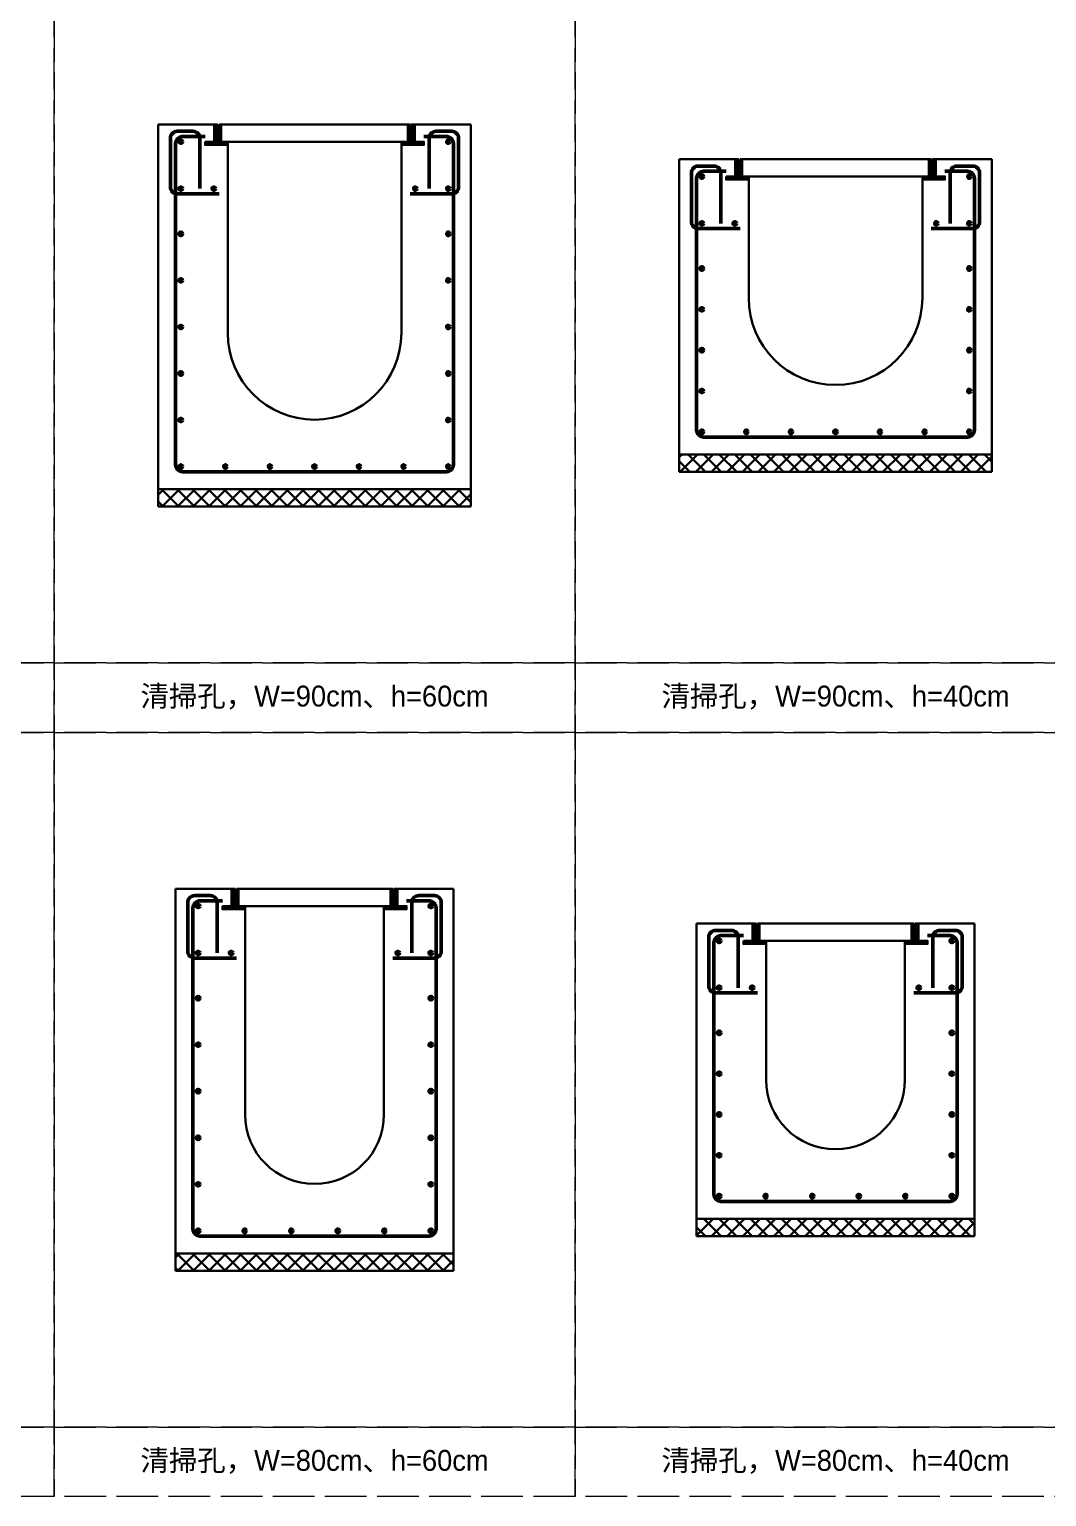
# Model space of a CAD drawing. Extents: x -7340 to 3675, y -3342 to 777.
# Drawn here: x 592.9 to 885.8, y -3342 to -2919.7 of the extents above; entities that cross this region are included whole.
import ezdxf

# ---------------------------------------------------------------- set-up
doc = ezdxf.new("R2010")
doc.units = 0
doc.header["$MEASUREMENT"] = 0
doc.linetypes.add('ACAD_ISO02W100', pattern=[15, 12, -3])
doc.layers.add('一、4.基本-隱藏', color=9, linetype='ACAD_ISO02W100', lineweight=20, plot=False)
doc.layers.add('三、3.文字-註解文字', color=2, linetype='Continuous')
for name, color, linetype, lineweight in [('二、2.繪圖-施作項目', 181, 'Continuous', 30), ('二、5.繪圖-鋼筋', 60, 'Continuous', 50), ('二、6.繪圖-其他施作項目', 35, 'Continuous', 30)]:
    doc.layers.add(name, color=color, linetype=linetype, lineweight=lineweight)
doc.styles.add('註解文字', font='MS PGothic.ttf', dxfattribs={"height": 3})
pattern_1 = [(45, (-834.7632, -3310.5284), (-2.245064, 2.245064), []), (135, (-834.7632, -3310.5284), (-2.245064, -2.245064), [])]

msp = doc.modelspace()

# ---------------------------------------------------------------- hatches: boundary and pattern name
at = {"layer": '二、2.繪圖-施作項目'}
h = msp.add_hatch(dxfattribs=at)
h.set_pattern_fill('ANSI37', color=256)
h.set_pattern_definition(pattern_1)
h.paths.add_polyline_path([(780, -3042), (780, -3047), (870, -3047), (870, -3042)])
h = msp.add_hatch(dxfattribs=at)
h.set_pattern_fill('ANSI37', color=256)
h.set_pattern_definition(pattern_1)
h.paths.add_polyline_path([(720, -3057), (720, -3052), (630, -3052), (630, -3057)])
h = msp.add_hatch(dxfattribs=at)
h.set_pattern_fill('ANSI37', color=256)
h.set_pattern_definition(pattern_1)
h.paths.add_polyline_path([(785, -3262), (785, -3267), (865, -3267), (865, -3262)])
h = msp.add_hatch(dxfattribs=at)
h.set_pattern_fill('ANSI37', color=256)
h.set_pattern_definition(pattern_1)
h.paths.add_polyline_path([(635, -3272), (635, -3277), (715, -3277), (715, -3272)])
at = {"layer": '二、5.繪圖-鋼筋'}
h = msp.add_hatch(color=256, dxfattribs=at)
h.dxf.hatch_style = 1
h.paths.add_polyline_path([(637, -2952, 1), (636, -2952, 1)])
h = msp.add_hatch(color=256, dxfattribs=at)
h.dxf.hatch_style = 1
h.paths.add_polyline_path([(714, -2952, 1), (713, -2952, 1)])
h = msp.add_hatch(color=256, dxfattribs=at)
h.dxf.hatch_style = 1
h.paths.add_polyline_path([(787, -2962, 1), (786, -2962, 1)])
h = msp.add_hatch(color=256, dxfattribs=at)
h.dxf.hatch_style = 1
h.paths.add_polyline_path([(864, -2962, 1), (863, -2962, 1)])
h = msp.add_hatch(color=256, dxfattribs=at)
h.dxf.hatch_style = 1
h.paths.add_polyline_path([(637, -2965.5, 1), (636, -2965.5, 1)])
h = msp.add_hatch(color=256, dxfattribs=at)
h.dxf.hatch_style = 1
h.paths.add_polyline_path([(646.5, -2965.5, 1), (645.5, -2965.5, 1)])
h = msp.add_hatch(color=256, dxfattribs=at)
h.dxf.hatch_style = 1
h.paths.add_polyline_path([(704.5, -2965.5, 1), (703.5, -2965.5, 1)])
h = msp.add_hatch(color=256, dxfattribs=at)
h.dxf.hatch_style = 1
h.paths.add_polyline_path([(714, -2965.5, 1), (713, -2965.5, 1)])
h = msp.add_hatch(color=256, dxfattribs=at)
h.dxf.hatch_style = 1
h.paths.add_polyline_path([(787, -2975.5, 1), (786, -2975.5, 1)])
h = msp.add_hatch(color=256, dxfattribs=at)
h.dxf.hatch_style = 1
h.paths.add_polyline_path([(796.5, -2975.5, 1), (795.5, -2975.5, 1)])
h = msp.add_hatch(color=256, dxfattribs=at)
h.dxf.hatch_style = 1
h.paths.add_polyline_path([(854.5, -2975.5, 1), (853.5, -2975.5, 1)])
h = msp.add_hatch(color=256, dxfattribs=at)
h.dxf.hatch_style = 1
h.paths.add_polyline_path([(864, -2975.5, 1), (863, -2975.5, 1)])
h = msp.add_hatch(color=256, dxfattribs=at)
h.dxf.hatch_style = 1
h.paths.add_polyline_path([(637, -2978.5, 1), (636, -2978.5, 1)])
h = msp.add_hatch(color=256, dxfattribs=at)
h.dxf.hatch_style = 1
h.paths.add_polyline_path([(714, -2978.5, 1), (713, -2978.5, 1)])
h = msp.add_hatch(color=256, dxfattribs=at)
h.dxf.hatch_style = 1
h.paths.add_polyline_path([(787, -2988.5, 1), (786, -2988.5, 1)])
h = msp.add_hatch(color=256, dxfattribs=at)
h.dxf.hatch_style = 1
h.paths.add_polyline_path([(864, -2988.5, 1), (863, -2988.5, 1)])
h = msp.add_hatch(color=256, dxfattribs=at)
h.dxf.hatch_style = 1
h.paths.add_polyline_path([(637, -2991.9, 1), (636, -2991.9, 1)])
h = msp.add_hatch(color=256, dxfattribs=at)
h.dxf.hatch_style = 1
h.paths.add_polyline_path([(714, -2991.9, 1), (713, -2991.9, 1)])
h = msp.add_hatch(color=256, dxfattribs=at)
h.dxf.hatch_style = 1
h.paths.add_polyline_path([(787, -3000.25, 1), (786, -3000.25, 1)])
h = msp.add_hatch(color=256, dxfattribs=at)
h.dxf.hatch_style = 1
h.paths.add_polyline_path([(864, -3000.25, 1), (863, -3000.25, 1)])
h = msp.add_hatch(color=256, dxfattribs=at)
h.dxf.hatch_style = 1
h.paths.add_polyline_path([(637, -3005.3, 1), (636, -3005.3, 1)])
h = msp.add_hatch(color=256, dxfattribs=at)
h.dxf.hatch_style = 1
h.paths.add_polyline_path([(714, -3005.3, 1), (713, -3005.3, 1)])
h = msp.add_hatch(color=256, dxfattribs=at)
h.dxf.hatch_style = 1
h.paths.add_polyline_path([(787, -3012, 1), (786, -3012, 1)])
h = msp.add_hatch(color=256, dxfattribs=at)
h.dxf.hatch_style = 1
h.paths.add_polyline_path([(864, -3012, 1), (863, -3012, 1)])
h = msp.add_hatch(color=256, dxfattribs=at)
h.dxf.hatch_style = 1
h.paths.add_polyline_path([(637, -3018.7, 1), (636, -3018.7, 1)])
h = msp.add_hatch(color=256, dxfattribs=at)
h.dxf.hatch_style = 1
h.paths.add_polyline_path([(714, -3018.7, 1), (713, -3018.7, 1)])
h = msp.add_hatch(color=256, dxfattribs=at)
h.dxf.hatch_style = 1
h.paths.add_polyline_path([(787, -3023.75, 1), (786, -3023.75, 1)])
h = msp.add_hatch(color=256, dxfattribs=at)
h.dxf.hatch_style = 1
h.paths.add_polyline_path([(864, -3023.75, 1), (863, -3023.75, 1)])
h = msp.add_hatch(color=256, dxfattribs=at)
h.dxf.hatch_style = 1
h.paths.add_polyline_path([(637, -3032.1, 1), (636, -3032.1, 1)])
h = msp.add_hatch(color=256, dxfattribs=at)
h.dxf.hatch_style = 1
h.paths.add_polyline_path([(714, -3032.1, 1), (713, -3032.1, 1)])
h = msp.add_hatch(color=256, dxfattribs=at)
h.dxf.hatch_style = 1
h.paths.add_polyline_path([(787, -3035.5, 1), (786, -3035.5, 1)])
h = msp.add_hatch(color=256, dxfattribs=at)
h.dxf.hatch_style = 1
h.paths.add_polyline_path([(799.83, -3035.5, 1), (798.83, -3035.5, 1)])
h = msp.add_hatch(color=256, dxfattribs=at)
h.dxf.hatch_style = 1
h.paths.add_polyline_path([(812.66, -3035.5, 1), (811.66, -3035.5, 1)])
h = msp.add_hatch(color=256, dxfattribs=at)
h.dxf.hatch_style = 1
h.paths.add_polyline_path([(825.5, -3035.5, 1), (824.5, -3035.5, 1)])
h = msp.add_hatch(color=256, dxfattribs=at)
h.dxf.hatch_style = 1
h.paths.add_polyline_path([(838.32, -3035.5, 1), (837.32, -3035.5, 1)])
h = msp.add_hatch(color=256, dxfattribs=at)
h.dxf.hatch_style = 1
h.paths.add_polyline_path([(851.15, -3035.5, 1), (850.15, -3035.5, 1)])
h = msp.add_hatch(color=256, dxfattribs=at)
h.dxf.hatch_style = 1
h.paths.add_polyline_path([(864, -3035.5, 1), (863, -3035.5, 1)])
h = msp.add_hatch(color=256, dxfattribs=at)
h.dxf.hatch_style = 1
h.paths.add_polyline_path([(637, -3045.5, 1), (636, -3045.5, 1)])
h = msp.add_hatch(color=256, dxfattribs=at)
h.dxf.hatch_style = 1
h.paths.add_polyline_path([(649.83, -3045.5, 1), (648.83, -3045.5, 1)])
h = msp.add_hatch(color=256, dxfattribs=at)
h.dxf.hatch_style = 1
h.paths.add_polyline_path([(662.66, -3045.5, 1), (661.66, -3045.5, 1)])
h = msp.add_hatch(color=256, dxfattribs=at)
h.dxf.hatch_style = 1
h.paths.add_polyline_path([(675.5, -3045.5, 1), (674.5, -3045.5, 1)])
h = msp.add_hatch(color=256, dxfattribs=at)
h.dxf.hatch_style = 1
h.paths.add_polyline_path([(688.32, -3045.5, 1), (687.32, -3045.5, 1)])
h = msp.add_hatch(color=256, dxfattribs=at)
h.dxf.hatch_style = 1
h.paths.add_polyline_path([(701.15, -3045.5, 1), (700.15, -3045.5, 1)])
h = msp.add_hatch(color=256, dxfattribs=at)
h.dxf.hatch_style = 1
h.paths.add_polyline_path([(714, -3045.5, 1), (713, -3045.5, 1)])
h = msp.add_hatch(color=256, dxfattribs=at)
h.dxf.hatch_style = 1
h.paths.add_polyline_path([(642, -3172, 1), (641, -3172, 1)])
h = msp.add_hatch(color=256, dxfattribs=at)
h.dxf.hatch_style = 1
h.paths.add_polyline_path([(709, -3172, 1), (708, -3172, 1)])
h = msp.add_hatch(color=256, dxfattribs=at)
h.dxf.hatch_style = 1
h.paths.add_polyline_path([(792, -3182, 1), (791, -3182, 1)])
h = msp.add_hatch(color=256, dxfattribs=at)
h.dxf.hatch_style = 1
h.paths.add_polyline_path([(859, -3182, 1), (858, -3182, 1)])
h = msp.add_hatch(color=256, dxfattribs=at)
h.dxf.hatch_style = 1
h.paths.add_polyline_path([(642, -3185.5, 1), (641, -3185.5, 1)])
h = msp.add_hatch(color=256, dxfattribs=at)
h.dxf.hatch_style = 1
h.paths.add_polyline_path([(651.5, -3185.5, 1), (650.5, -3185.5, 1)])
h = msp.add_hatch(color=256, dxfattribs=at)
h.dxf.hatch_style = 1
h.paths.add_polyline_path([(699.5, -3185.5, 1), (698.5, -3185.5, 1)])
h = msp.add_hatch(color=256, dxfattribs=at)
h.dxf.hatch_style = 1
h.paths.add_polyline_path([(709, -3185.5, 1), (708, -3185.5, 1)])
h = msp.add_hatch(color=256, dxfattribs=at)
h.dxf.hatch_style = 1
h.paths.add_polyline_path([(792, -3195.5, 1), (791, -3195.5, 1)])
h = msp.add_hatch(color=256, dxfattribs=at)
h.dxf.hatch_style = 1
h.paths.add_polyline_path([(801.5, -3195.5, 1), (800.5, -3195.5, 1)])
h = msp.add_hatch(color=256, dxfattribs=at)
h.dxf.hatch_style = 1
h.paths.add_polyline_path([(849.5, -3195.5, 1), (848.5, -3195.5, 1)])
h = msp.add_hatch(color=256, dxfattribs=at)
h.dxf.hatch_style = 1
h.paths.add_polyline_path([(859, -3195.5, 1), (858, -3195.5, 1)])
h = msp.add_hatch(color=256, dxfattribs=at)
h.dxf.hatch_style = 1
h.paths.add_polyline_path([(642, -3198.5, 1), (641, -3198.5, 1)])
h = msp.add_hatch(color=256, dxfattribs=at)
h.dxf.hatch_style = 1
h.paths.add_polyline_path([(709, -3198.5, 1), (708, -3198.5, 1)])
h = msp.add_hatch(color=256, dxfattribs=at)
h.dxf.hatch_style = 1
h.paths.add_polyline_path([(792, -3208.5, 1), (791, -3208.5, 1)])
h = msp.add_hatch(color=256, dxfattribs=at)
h.dxf.hatch_style = 1
h.paths.add_polyline_path([(859, -3208.5, 1), (858, -3208.5, 1)])
h = msp.add_hatch(color=256, dxfattribs=at)
h.dxf.hatch_style = 1
h.paths.add_polyline_path([(642, -3211.9, 1), (641, -3211.9, 1)])
h = msp.add_hatch(color=256, dxfattribs=at)
h.dxf.hatch_style = 1
h.paths.add_polyline_path([(709, -3211.9, 1), (708, -3211.9, 1)])
h = msp.add_hatch(color=256, dxfattribs=at)
h.dxf.hatch_style = 1
h.paths.add_polyline_path([(792, -3220.25, 1), (791, -3220.25, 1)])
h = msp.add_hatch(color=256, dxfattribs=at)
h.dxf.hatch_style = 1
h.paths.add_polyline_path([(859, -3220.25, 1), (858, -3220.25, 1)])
h = msp.add_hatch(color=256, dxfattribs=at)
h.dxf.hatch_style = 1
h.paths.add_polyline_path([(642, -3225.3, 1), (641, -3225.3, 1)])
h = msp.add_hatch(color=256, dxfattribs=at)
h.dxf.hatch_style = 1
h.paths.add_polyline_path([(709, -3225.3, 1), (708, -3225.3, 1)])
h = msp.add_hatch(color=256, dxfattribs=at)
h.dxf.hatch_style = 1
h.paths.add_polyline_path([(792, -3232, 1), (791, -3232, 1)])
h = msp.add_hatch(color=256, dxfattribs=at)
h.dxf.hatch_style = 1
h.paths.add_polyline_path([(859, -3232, 1), (858, -3232, 1)])
h = msp.add_hatch(color=256, dxfattribs=at)
h.dxf.hatch_style = 1
h.paths.add_polyline_path([(642, -3238.7, 1), (641, -3238.7, 1)])
h = msp.add_hatch(color=256, dxfattribs=at)
h.dxf.hatch_style = 1
h.paths.add_polyline_path([(709, -3238.7, 1), (708, -3238.7, 1)])
h = msp.add_hatch(color=256, dxfattribs=at)
h.dxf.hatch_style = 1
h.paths.add_polyline_path([(792, -3243.75, 1), (791, -3243.75, 1)])
h = msp.add_hatch(color=256, dxfattribs=at)
h.dxf.hatch_style = 1
h.paths.add_polyline_path([(859, -3243.75, 1), (858, -3243.75, 1)])
h = msp.add_hatch(color=256, dxfattribs=at)
h.dxf.hatch_style = 1
h.paths.add_polyline_path([(642, -3252.1, 1), (641, -3252.1, 1)])
h = msp.add_hatch(color=256, dxfattribs=at)
h.dxf.hatch_style = 1
h.paths.add_polyline_path([(709, -3252.1, 1), (708, -3252.1, 1)])
h = msp.add_hatch(color=256, dxfattribs=at)
h.dxf.hatch_style = 1
h.paths.add_polyline_path([(792, -3255.5, 1), (791, -3255.5, 1)])
h = msp.add_hatch(color=256, dxfattribs=at)
h.dxf.hatch_style = 1
h.paths.add_polyline_path([(805.4, -3255.5, 1), (804.4, -3255.5, 1)])
h = msp.add_hatch(color=256, dxfattribs=at)
h.dxf.hatch_style = 1
h.paths.add_polyline_path([(818.8, -3255.5, 1), (817.8, -3255.5, 1)])
h = msp.add_hatch(color=256, dxfattribs=at)
h.dxf.hatch_style = 1
h.paths.add_polyline_path([(832.2, -3255.5, 1), (831.2, -3255.5, 1)])
h = msp.add_hatch(color=256, dxfattribs=at)
h.dxf.hatch_style = 1
h.paths.add_polyline_path([(845.6, -3255.5, 1), (844.6, -3255.5, 1)])
h = msp.add_hatch(color=256, dxfattribs=at)
h.dxf.hatch_style = 1
h.paths.add_polyline_path([(859, -3255.5, 1), (858, -3255.5, 1)])
h = msp.add_hatch(color=256, dxfattribs=at)
h.dxf.hatch_style = 1
h.paths.add_polyline_path([(642, -3265.5, 1), (641, -3265.5, 1)])
h = msp.add_hatch(color=256, dxfattribs=at)
h.dxf.hatch_style = 1
h.paths.add_polyline_path([(655.4, -3265.5, 1), (654.4, -3265.5, 1)])
h = msp.add_hatch(color=256, dxfattribs=at)
h.dxf.hatch_style = 1
h.paths.add_polyline_path([(668.8, -3265.5, 1), (667.8, -3265.5, 1)])
h = msp.add_hatch(color=256, dxfattribs=at)
h.dxf.hatch_style = 1
h.paths.add_polyline_path([(682.2, -3265.5, 1), (681.2, -3265.5, 1)])
h = msp.add_hatch(color=256, dxfattribs=at)
h.dxf.hatch_style = 1
h.paths.add_polyline_path([(695.6, -3265.5, 1), (694.6, -3265.5, 1)])
h = msp.add_hatch(color=256, dxfattribs=at)
h.dxf.hatch_style = 1
h.paths.add_polyline_path([(709, -3265.5, 1), (708, -3265.5, 1)])
at = {"layer": '二、6.繪圖-其他施作項目'}
h = msp.add_hatch(dxfattribs=at)
h.set_pattern_fill('ANSI31', color=256, scale=0.1)
h.set_pattern_definition([(45, (1874.83422, -3967.52732), (-0.2245064, 0.2245064), [])])
h.paths.add_polyline_path([(647, -2947), (646.1, -2947), (646.1, -2952), (643.5, -2952), (643.5, -2952.9), (650, -2952.9), (650, -2952), (647, -2952)])
h.paths.add_polyline_path([(703, -2952), (700, -2952), (700, -2952.9), (706.5, -2952.9), (706.5, -2952), (703.9, -2952), (703.9, -2947), (703, -2947)])
h = msp.add_hatch(dxfattribs=at)
h.set_pattern_fill('ANSI31', color=256, scale=0.1)
h.set_pattern_definition([(45, (2024.83422, -3977.52732), (-0.2245064, 0.2245064), [])])
h.paths.add_polyline_path([(797, -2957), (796.1, -2957), (796.1, -2962), (793.5, -2962), (793.5, -2962.9), (800, -2962.9), (800, -2962), (797, -2962)])
h.paths.add_polyline_path([(853, -2962), (850, -2962), (850, -2962.9), (856.5, -2962.9), (856.5, -2962), (853.9, -2962), (853.9, -2957), (853, -2957)])
h = msp.add_hatch(dxfattribs=at)
h.set_pattern_fill('ANSI31', color=256, scale=0.1)
h.set_pattern_definition([(45, (2366.50886, -4471.28593), (-0.224506403, 0.224506403), [])])
h.paths.add_polyline_path([(651.1, -3172), (648.5, -3172), (648.5, -3172.9), (655, -3172.9), (655, -3172), (652, -3172), (652, -3167), (651.1, -3167)])
h.paths.add_polyline_path([(698.9, -3167), (698, -3167), (698, -3172), (695, -3172), (695, -3172.9), (701.5, -3172.9), (701.5, -3172), (698.9, -3172)])
h = msp.add_hatch(dxfattribs=at)
h.set_pattern_fill('ANSI31', color=256, scale=0.1)
h.set_pattern_definition([(45, (2516.50886, -4481.28593), (-0.224506403, 0.224506403), [])])
h.paths.add_polyline_path([(801.1, -3182), (798.5, -3182), (798.5, -3182.9), (805, -3182.9), (805, -3182), (802, -3182), (802, -3177), (801.1, -3177)])
h.paths.add_polyline_path([(848.9, -3177), (848, -3177), (848, -3182), (845, -3182), (845, -3182.9), (851.5, -3182.9), (851.5, -3182), (848.9, -3182)])

# ---------------------------------------------------------------- linework, layer by layer
at = {"layer": '一、4.基本-隱藏'}
for points in [[(450, -2902), (600, -2902), (600, -3102), (450, -3102)], [(600, -2902), (750, -2902), (750, -3102), (600, -3102)], [(750, -2902), (900, -2902), (900, -3102), (750, -3102)], [(450, -3102), (600, -3102), (600, -3122), (450, -3122)], [(600, -3102), (750, -3102), (750, -3122), (600, -3122)], [(750, -3102), (900, -3102), (900, -3122), (750, -3122)], [(450, -3122), (600, -3122), (600, -3322), (450, -3322)], [(600, -3122), (750, -3122), (750, -3322), (600, -3322)], [(750, -3122), (900, -3122), (900, -3322), (750, -3322)], [(450, -3322), (600, -3322), (600, -3342), (450, -3342)], [(600, -3322), (750, -3322), (750, -3342), (600, -3342)], [(750, -3322), (900, -3322), (900, -3342), (750, -3342)]]:
    msp.add_lwpolyline(points, close=True, dxfattribs=at)
at = {"layer": '二、2.繪圖-施作項目'}
for points in [[(630, -2947), (646.1, -2947)], [(630, -2947), (630, -3057)], [(703.9, -2947), (720, -2947)], [(720, -2947), (720, -3057)], [(780, -2957), (796.1, -2957)], [(780, -2957), (780, -3047)], [(853.9, -2957), (870, -2957)], [(870, -2957), (870, -3047)], [(780, -3042), (870, -3042)], [(780, -3047), (870, -3047)], [(630, -3052), (720, -3052)], [(630, -3057), (720, -3057)], [(635, -3167), (651.1, -3167)], [(635, -3167), (635, -3277)], [(698.9, -3167), (715, -3167)], [(715, -3167), (715, -3277)], [(785, -3177), (801.1, -3177)], [(785, -3177), (785, -3267)], [(848.9, -3177), (865, -3177)], [(865, -3177), (865, -3267)], [(785, -3262), (865, -3262)], [(785, -3267), (865, -3267)], [(635, -3272), (715, -3272)], [(635, -3277), (715, -3277)]]:
    msp.add_lwpolyline(points, dxfattribs=at)
for points in [[(700, -2952.9), (700, -3007, -1), (650, -3007), (650, -2952.9)], [(850, -2962.9), (850, -2997, -1), (800, -2997), (800, -2962.9)], [(695, -3172.9), (695, -3232, -1), (655, -3232), (655, -3172.9)], [(845, -3182.9), (845, -3222, -1), (805, -3222), (805, -3182.9)]]:
    msp.add_lwpolyline(points, format="xyb", dxfattribs=at)
at = {"layer": '二、5.繪圖-鋼筋'}
for points in [[(647.5, -2967), (635.5, -2967, -0.4142136), (633.5, -2965), (633.5, -2951, -0.4142136), (635.5, -2949), (640, -2949, -0.4142136), (642, -2951), (642, -2965.5)], [(706.5, -2950.5), (713, -2950.5, -0.4142136), (715, -2952.5), (715, -3045, -0.4142136), (713, -3047), (637, -3047, -0.4142136), (635, -3045), (635, -2952.5, -0.4142136), (637, -2950.5), (643.5, -2950.5)], [(702.5, -2967), (714.5, -2967, 0.4142136), (716.5, -2965), (716.5, -2951, 0.4142136), (714.5, -2949), (710, -2949, 0.4142136), (708, -2951), (708, -2965.5)], [(797.5, -2977), (785.5, -2977, -0.4142136), (783.5, -2975), (783.5, -2961, -0.4142136), (785.5, -2959), (790, -2959, -0.4142136), (792, -2961), (792, -2975.5)], [(856.5, -2960.5), (863, -2960.5, -0.4142136), (865, -2962.5), (865, -3035, -0.4142136), (863, -3037), (787, -3037, -0.4142136), (785, -3035), (785, -2962.5, -0.4142136), (787, -2960.5), (793.5, -2960.5)], [(852.5, -2977), (864.5, -2977, 0.4142136), (866.5, -2975), (866.5, -2961, 0.4142136), (864.5, -2959), (860, -2959, 0.4142136), (858, -2961), (858, -2975.5)], [(652.5, -3187), (640.5, -3187, -0.4142136), (638.5, -3185), (638.5, -3171, -0.4142136), (640.5, -3169), (645, -3169, -0.4142136), (647, -3171), (647, -3185.5)], [(701.5, -3170.5), (708, -3170.5, -0.4142136), (710, -3172.5), (710, -3265, -0.4142136), (708, -3267), (642, -3267, -0.4142136), (640, -3265), (640, -3172.5, -0.4142136), (642, -3170.5), (648.5, -3170.5)], [(697.5, -3187), (709.5, -3187, 0.4142136), (711.5, -3185), (711.5, -3171, 0.4142136), (709.5, -3169), (705, -3169, 0.4142136), (703, -3171), (703, -3185.5)], [(802.5, -3197), (790.5, -3197, -0.4142136), (788.5, -3195), (788.5, -3181, -0.4142136), (790.5, -3179), (795, -3179, -0.4142136), (797, -3181), (797, -3195.5)], [(847.5, -3197), (859.5, -3197, 0.4142136), (861.5, -3195), (861.5, -3181, 0.4142136), (859.5, -3179), (855, -3179, 0.4142136), (853, -3181), (853, -3195.5)], [(851.5, -3180.5), (858, -3180.5, -0.4142136), (860, -3182.5), (860, -3255, -0.4142136), (858, -3257), (792, -3257, -0.4142136), (790, -3255), (790, -3182.5, -0.4142136), (792, -3180.5), (798.5, -3180.5)]]:
    msp.add_lwpolyline(points, format="xyb", dxfattribs=at)
for centre in [(636.5, -2952), (713.5, -2952), (786.5, -2962), (863.5, -2962), (636.5, -2965.5), (646, -2965.5), (704, -2965.5), (713.5, -2965.5), (786.5, -2975.5), (796, -2975.5), (854, -2975.5), (863.5, -2975.5), (636.5, -2978.5), (713.5, -2978.5), (786.5, -2988.5), (863.5, -2988.5), (636.5, -2991.9), (713.5, -2991.9), (786.5, -3000.25), (863.5, -3000.25), (636.5, -3005.3), (713.5, -3005.3), (786.5, -3012), (863.5, -3012), (636.5, -3018.7), (713.5, -3018.7), (786.5, -3023.75), (863.5, -3023.75), (636.5, -3032.1), (713.5, -3032.1), (786.5, -3035.5), (799.33, -3035.5), (812.16, -3035.5), (825, -3035.5), (837.82, -3035.5), (850.65, -3035.5), (863.5, -3035.5), (636.5, -3045.5), (649.33, -3045.5), (662.16, -3045.5), (675, -3045.5), (687.82, -3045.5), (700.65, -3045.5), (713.5, -3045.5), (641.5, -3172), (708.5, -3172), (791.5, -3182), (858.5, -3182), (641.5, -3185.5), (651, -3185.5), (699, -3185.5), (708.5, -3185.5), (791.5, -3195.5), (801, -3195.5), (849, -3195.5), (858.5, -3195.5), (641.5, -3198.5), (708.5, -3198.5), (791.5, -3208.5), (858.5, -3208.5), (641.5, -3211.9), (708.5, -3211.9), (791.5, -3220.25), (858.5, -3220.25), (641.5, -3225.3), (708.5, -3225.3), (791.5, -3232), (858.5, -3232), (641.5, -3238.7), (708.5, -3238.7), (791.5, -3243.75), (858.5, -3243.75), (641.5, -3252.1), (708.5, -3252.1), (791.5, -3255.5), (804.9, -3255.5), (818.3, -3255.5), (831.7, -3255.5), (845.1, -3255.5), (858.5, -3255.5), (641.5, -3265.5), (654.9, -3265.5), (668.3, -3265.5), (681.7, -3265.5), (695.1, -3265.5), (708.5, -3265.5)]:
    msp.add_circle(centre, 0.5, dxfattribs=at)
at = {"layer": '二、6.繪圖-其他施作項目'}
for points in [[(643.5, -2952), (646.1, -2952), (646.1, -2947), (647, -2947), (647, -2952), (650, -2952), (650, -2952.9), (643.5, -2952.9)], [(703.9, -2947), (703, -2947), (703, -2952), (700, -2952), (700, -2952.9), (706.5, -2952.9), (706.5, -2952), (703.9, -2952)], [(793.5, -2962), (796.1, -2962), (796.1, -2957), (797, -2957), (797, -2962), (800, -2962), (800, -2962.9), (793.5, -2962.9)], [(853.9, -2957), (853, -2957), (853, -2962), (850, -2962), (850, -2962.9), (856.5, -2962.9), (856.5, -2962), (853.9, -2962)], [(648.5, -3172), (651.1, -3172), (651.1, -3167), (652, -3167), (652, -3172), (655, -3172), (655, -3172.9), (648.5, -3172.9)], [(698.9, -3167), (698, -3167), (698, -3172), (695, -3172), (695, -3172.9), (701.5, -3172.9), (701.5, -3172), (698.9, -3172)], [(798.5, -3182), (801.1, -3182), (801.1, -3177), (802, -3177), (802, -3182), (805, -3182), (805, -3182.9), (798.5, -3182.9)], [(848.9, -3177), (848, -3177), (848, -3182), (845, -3182), (845, -3182.9), (851.5, -3182.9), (851.5, -3182), (848.9, -3182)]]:
    msp.add_lwpolyline(points, close=True, dxfattribs=at)
for points in [[(647.5, -2947), (647.5, -2952)], [(647.5, -2947), (702.5, -2947)], [(648.1, -2947), (648.1, -2952)], [(701.9, -2947), (701.9, -2952)], [(702.5, -2947), (702.5, -2952)], [(647.5, -2952), (702.5, -2952)], [(797.5, -2957), (797.5, -2962)], [(797.5, -2957), (852.5, -2957)], [(798.1, -2957), (798.1, -2962)], [(851.9, -2957), (851.9, -2962)], [(852.5, -2957), (852.5, -2962)], [(797.5, -2962), (852.5, -2962)], [(652.5, -3167), (652.5, -3172)], [(652.5, -3167), (697.5, -3167)], [(653.1, -3167), (653.1, -3172)], [(696.9, -3167), (696.9, -3172)], [(697.5, -3167), (697.5, -3172)], [(652.5, -3172), (697.5, -3172)], [(802.5, -3177), (802.5, -3182)], [(802.5, -3177), (847.5, -3177)], [(803.1, -3177), (803.1, -3182)], [(846.9, -3177), (846.9, -3182)], [(847.5, -3177), (847.5, -3182)], [(802.5, -3182), (847.5, -3182)]]:
    msp.add_lwpolyline(points, dxfattribs=at)

# ---------------------------------------------------------------- texts
at = {"layer": '三、3.文字-註解文字', "char_height": 6, "attachment_point": 5, "style": '註解文字'}
for s, insert in [('{\\fMS PGothic|b0|i0|c128|p34;清掃孔，W=}9{\\fMS PGothic|b0|i0|c128|p34;0cm、h=}6{\\fMS PGothic|b0|i0|c128|p34;0cm}', (675, -3112)), ('{\\fMS PGothic|b0|i0|c128|p34;清掃孔，W=}9{\\fMS PGothic|b0|i0|c128|p34;0cm、h=}4{\\fMS PGothic|b0|i0|c128|p34;0cm}', (825, -3112)), ('{\\fMS PGothic|b0|i0|c128|p34;清掃孔，W=}8{\\fMS PGothic|b0|i0|c128|p34;0cm、h=}6{\\fMS PGothic|b0|i0|c128|p34;0cm}', (675, -3332)), ('{\\fMS PGothic|b0|i0|c128|p34;清掃孔，W=}8{\\fMS PGothic|b0|i0|c128|p34;0cm、h=}4{\\fMS PGothic|b0|i0|c128|p34;0cm}', (825, -3332))]:
    msp.add_mtext_dynamic_manual_height_columns(s, width=115.34783, gutter_width=15, heights=[0], dxfattribs=dict(at, insert=insert))

doc.saveas('drawing.dxf')
